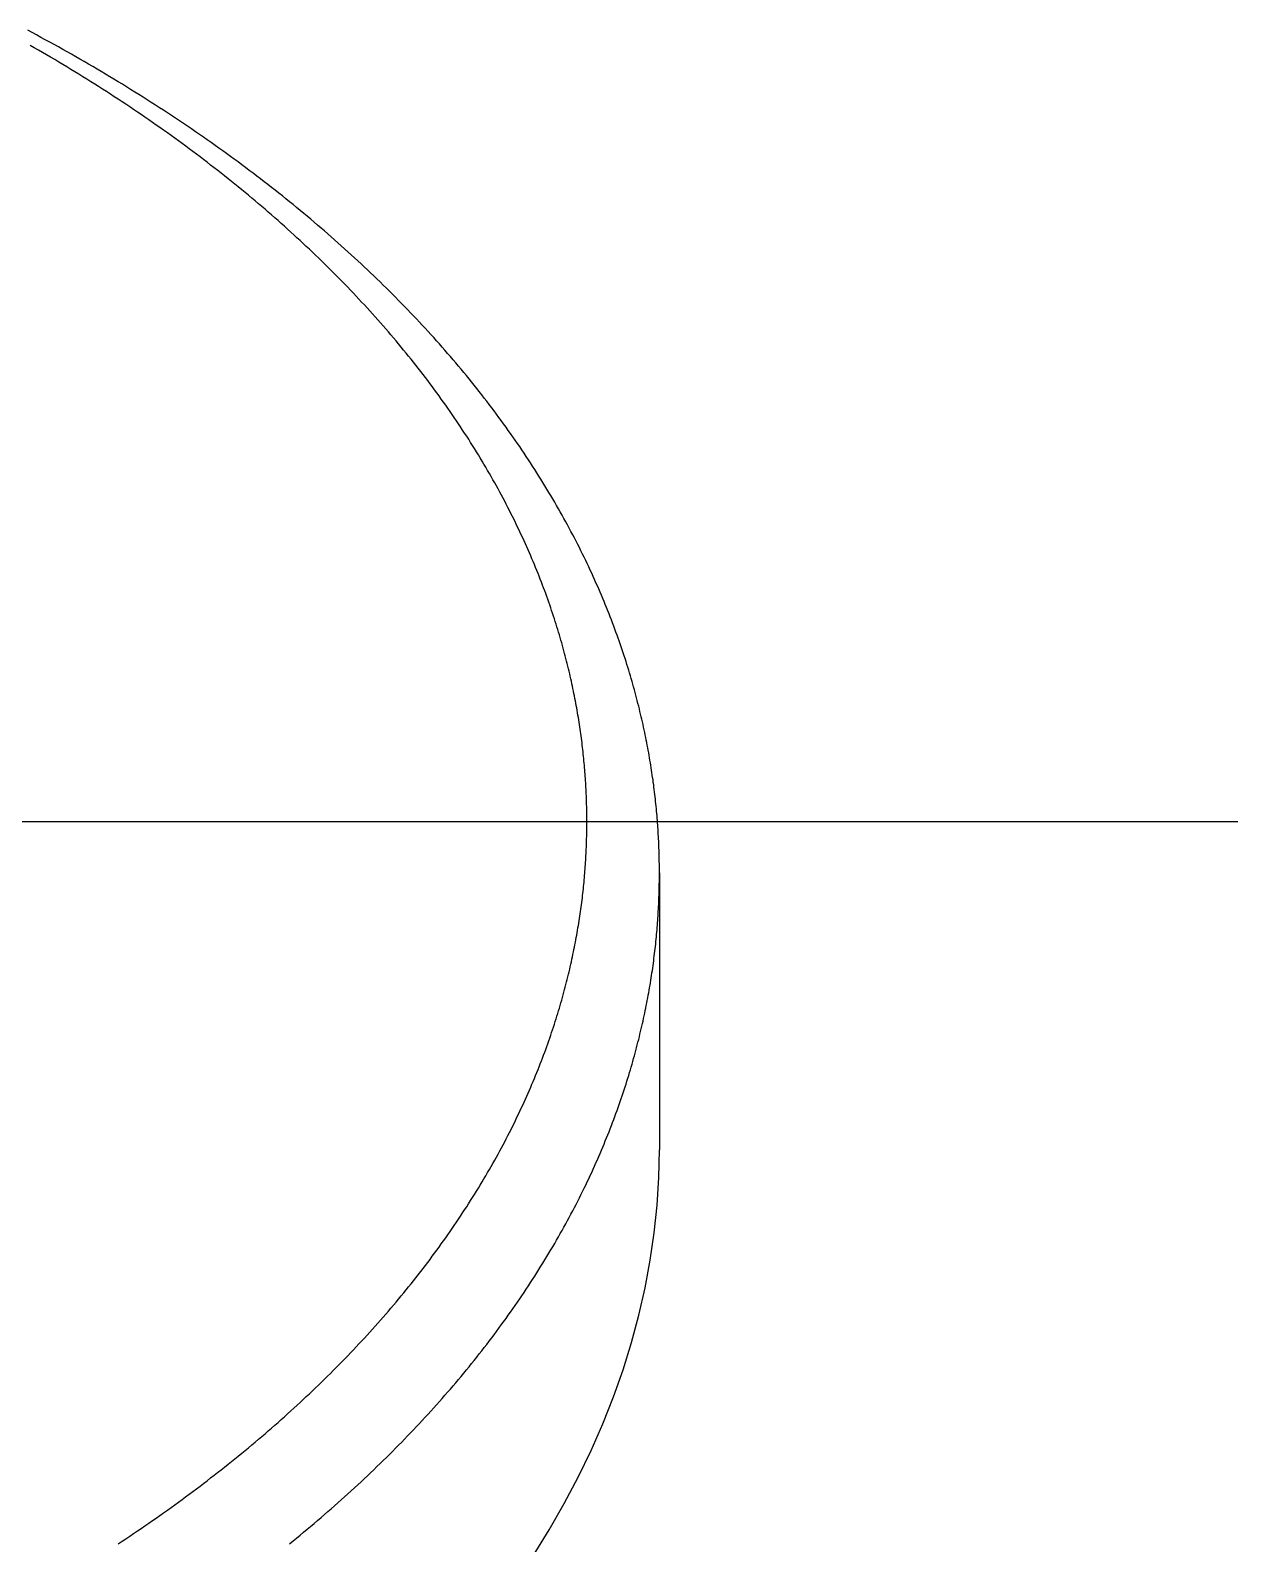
# Model space of a CAD drawing. Extents: x -8.1 to 48, y -19.1 to 38.3.
# Drawn here: x 43.81 to 47.97, y 30.1 to 35.32 of the extents above; entities that cross this region are included whole.
import ezdxf

# ---------------------------------------------------------------- set-up
doc = ezdxf.new("R2010")
doc.units = 0
doc.linetypes.add('CENTER', pattern=[50.8, 31.75, -6.35, 6.35, -6.35])
doc.layers.get('0').update_dxf_attribs({"linetype": 'CONTINUOUS'})
doc.layers.add('CENTER', color=1, linetype='CENTER')

msp = doc.modelspace()

# ---------------------------------------------------------------- linework, layer by layer
at = {"color": 7, "linetype": 'CONTINUOUS'}
msp.add_line((45.980651, 32.41579), (45.980651, 31.461196), dxfattribs=at)
at = {"color": 7}
for points in [[(45.9807, 32.4158, 0), (45.9806, 32.4235, 0), (45.9806, 32.4313, 0), (45.9805, 32.439, 0), (45.9805, 32.4468, 0), (45.9803, 32.4545, 0), (45.9802, 32.4623, 0), (45.98, 32.4701, 0), (45.9799, 32.4779, 0), (45.9796, 32.4857, 0), (45.9794, 32.4935, 0), (45.9791, 32.5014, 0), (45.9788, 32.5092, 0), (45.9785, 32.5171, 0), (45.9782, 32.5249, 0), (45.9778, 32.5328, 0), (45.9774, 32.5407, 0), (45.977, 32.5487, 0), (45.9765, 32.5566, 0), (45.976, 32.5645, 0), (45.9755, 32.5725, 0), (45.9749, 32.5805, 0), (45.9744, 32.5885, 0), (45.9738, 32.5965, 0), (45.9731, 32.6045, 0), (45.9725, 32.6126, 0), (45.9718, 32.6206, 0), (45.971, 32.6287, 0), (45.9703, 32.6368, 0), (45.9695, 32.645, 0), (45.9687, 32.6531, 0), (45.9678, 32.6613, 0), (45.9669, 32.6695, 0), (45.966, 32.6777, 0), (45.9651, 32.6859, 0), (45.9641, 32.6942, 0), (45.9631, 32.7024, 0), (45.962, 32.7107, 0), (45.961, 32.719, 0), (45.9598, 32.7274, 0), (45.9587, 32.7358, 0), (45.9575, 32.7441, 0), (45.9563, 32.7526, 0), (45.955, 32.761, 0), (45.9538, 32.7695, 0), (45.9524, 32.778, 0), (45.9511, 32.7865, 0), (45.9497, 32.795, 0), (45.9483, 32.8036, 0), (45.9468, 32.8122, 0), (45.9453, 32.8208, 0), (45.9438, 32.8295, 0), (45.9422, 32.8382, 0), (45.9406, 32.8469, 0), (45.939, 32.8556, 0), (45.9373, 32.8644, 0), (45.9355, 32.8732, 0), (45.9338, 32.882, 0), (45.932, 32.8909, 0), (45.9301, 32.8998, 0), (45.9282, 32.9087, 0), (45.9263, 32.9177, 0), (45.9243, 32.9267, 0), (45.9223, 32.9357, 0), (45.9203, 32.9448, 0), (45.9182, 32.9539, 0), (45.916, 32.963, 0), (45.9138, 32.9722, 0), (45.9116, 32.9814, 0), (45.9093, 32.9906, 0), (45.9069, 32.9999, 0), (45.9045, 33.0092, 0), (45.9021, 33.0186, 0), (45.8996, 33.028, 0), (45.8971, 33.0375, 0), (45.8945, 33.0469, 0), (45.8919, 33.0565, 0), (45.8892, 33.066, 0), (45.8864, 33.0756, 0), (45.8836, 33.0853, 0), (45.8808, 33.095, 0), (45.8779, 33.1047, 0), (45.8749, 33.1145, 0), (45.8719, 33.1243, 0), (45.8688, 33.1342, 0), (45.8657, 33.1441, 0), (45.8625, 33.1541, 0), (45.8592, 33.1641, 0), (45.8559, 33.1741, 0), (45.8525, 33.1842, 0), (45.8491, 33.1944, 0), (45.8456, 33.2045, 0), (45.842, 33.2148, 0), (45.8384, 33.225, 0), (45.8347, 33.2353, 0), (45.8309, 33.2456, 0), (45.8271, 33.256, 0), (45.8233, 33.2664, 0), (45.8193, 33.2769, 0), (45.8153, 33.2874, 0), (45.8112, 33.2979, 0), (45.8071, 33.3084, 0), (45.8029, 33.319, 0), (45.7986, 33.3297, 0), (45.7943, 33.3403, 0), (45.7899, 33.351, 0), (45.7854, 33.3617, 0), (45.7809, 33.3725, 0), (45.7763, 33.3833, 0), (45.7716, 33.3941, 0), (45.7669, 33.4049, 0), (45.7621, 33.4158, 0), (45.7572, 33.4266, 0), (45.7523, 33.4376, 0), (45.7473, 33.4485, 0), (45.7422, 33.4594, 0), (45.7371, 33.4704, 0), (45.7318, 33.4814, 0), (45.7266, 33.4924, 0), (45.7212, 33.5035, 0), (45.7158, 33.5145, 0), (45.7103, 33.5256, 0), (45.7048, 33.5367, 0), (45.6991, 33.5478, 0), (45.6934, 33.5589, 0), (45.6877, 33.5701, 0), (45.6819, 33.5812, 0), (45.676, 33.5924, 0), (45.67, 33.6036, 0), (45.664, 33.6148, 0), (45.6579, 33.626, 0), (45.6517, 33.6372, 0), (45.6455, 33.6484, 0), (45.6392, 33.6596, 0), (45.6328, 33.6709, 0), (45.6264, 33.6821, 0), (45.6199, 33.6934, 0), (45.6133, 33.7046, 0), (45.6067, 33.7159, 0), (45.6, 33.7272, 0), (45.5932, 33.7384, 0), (45.5864, 33.7497, 0), (45.5795, 33.761, 0), (45.5725, 33.7722, 0), (45.5654, 33.7835, 0), (45.5583, 33.7948, 0), (45.5511, 33.806, 0), (45.5439, 33.8173, 0), (45.5366, 33.8286, 0), (45.5292, 33.8398, 0), (45.5218, 33.8511, 0), (45.5143, 33.8623, 0), (45.5067, 33.8736, 0), (45.4991, 33.8848, 0), (45.4914, 33.896, 0), (45.4836, 33.9072, 0), (45.4758, 33.9185, 0), (45.4679, 33.9297, 0), (45.46, 33.9409, 0), (45.452, 33.9521, 0), (45.4439, 33.9632, 0), (45.4358, 33.9744, 0), (45.4276, 33.9856, 0), (45.4193, 33.9967, 0), (45.411, 34.0079, 0), (45.4026, 34.019, 0), (45.3942, 34.0301, 0), (45.3857, 34.0412, 0), (45.3771, 34.0523, 0), (45.3685, 34.0634, 0), (45.3598, 34.0745, 0), (45.3511, 34.0855, 0), (45.3422, 34.0966, 0), (45.3334, 34.1076, 0), (45.3245, 34.1186, 0), (45.3155, 34.1296, 0), (45.3064, 34.1406, 0), (45.2973, 34.1516, 0), (45.2882, 34.1625, 0), (45.2789, 34.1735, 0), (45.2697, 34.1844, 0), (45.2603, 34.1953, 0), (45.2509, 34.2062, 0), (45.2415, 34.217, 0), (45.2319, 34.2279, 0), (45.2223, 34.2387, 0), (45.2127, 34.2496, 0), (45.203, 34.2604, 0), (45.1932, 34.2712, 0), (45.1834, 34.282, 0), (45.1735, 34.2927, 0), (45.1636, 34.3035, 0), (45.1536, 34.3142, 0), (45.1435, 34.3249, 0), (45.1334, 34.3357, 0), (45.1232, 34.3463, 0), (45.1129, 34.357, 0), (45.1026, 34.3677, 0), (45.0923, 34.3783, 0), (45.0819, 34.3889, 0), (45.0714, 34.3995, 0), (45.0608, 34.4101, 0), (45.0502, 34.4207, 0), (45.0396, 34.4313, 0), (45.0289, 34.4418, 0), (45.0181, 34.4523, 0), (45.0073, 34.4628, 0), (44.9964, 34.4733, 0), (44.9854, 34.4838, 0), (44.9744, 34.4942, 0), (44.9634, 34.5046, 0), (44.9523, 34.515, 0), (44.9411, 34.5254, 0), (44.9299, 34.5358, 0), (44.9186, 34.5461, 0), (44.9072, 34.5565, 0), (44.8958, 34.5668, 0), (44.8844, 34.5771, 0), (44.8729, 34.5873, 0), (44.8613, 34.5976, 0), (44.8497, 34.6078, 0), (44.838, 34.618, 0), (44.8263, 34.6282, 0), (44.8145, 34.6384, 0), (44.8026, 34.6485, 0), (44.7907, 34.6587, 0), (44.7788, 34.6688, 0), (44.7667, 34.6788, 0), (44.7547, 34.6889, 0), (44.7426, 34.6989, 0), (44.7304, 34.709, 0), (44.7182, 34.7189, 0), (44.7059, 34.7289, 0), (44.6935, 34.7389, 0), (44.6811, 34.7488, 0), (44.6687, 34.7587, 0), (44.6562, 34.7686, 0), (44.6437, 34.7784, 0), (44.6311, 34.7883, 0), (44.6184, 34.7981, 0), (44.6057, 34.8079, 0), (44.5929, 34.8176, 0), (44.5801, 34.8274, 0), (44.5672, 34.8371, 0), (44.5543, 34.8468, 0), (44.5413, 34.8564, 0), (44.5283, 34.8661, 0), (44.5152, 34.8757, 0), (44.5021, 34.8853, 0), (44.4889, 34.8948, 0), (44.4757, 34.9044, 0), (44.4624, 34.9139, 0), (44.4491, 34.9233, 0), (44.4357, 34.9328, 0), (44.4223, 34.9422, 0), (44.4088, 34.9516, 0), (44.3953, 34.961, 0), (44.3817, 34.9704, 0), (44.3681, 34.9797, 0), (44.3544, 34.989, 0), (44.3407, 34.9982, 0), (44.3269, 35.0075, 0), (44.3131, 35.0167, 0), (44.2993, 35.0258, 0), (44.2854, 35.035, 0), (44.2714, 35.0441, 0), (44.2574, 35.0532, 0), (44.2434, 35.0623, 0), (44.2293, 35.0713, 0), (44.2152, 35.0803, 0), (44.201, 35.0893, 0), (44.1868, 35.0982, 0), (44.1726, 35.1071, 0), (44.1583, 35.116, 0), (44.144, 35.1249, 0), (44.1296, 35.1337, 0), (44.1152, 35.1425, 0), (44.1007, 35.1513, 0), (44.0862, 35.16, 0), (44.0717, 35.1687, 0), (44.0571, 35.1774, 0), (44.0425, 35.186, 0), (44.0278, 35.1946, 0), (44.0131, 35.2032, 0), (43.9984, 35.2118, 0), (43.9836, 35.2203, 0), (43.9688, 35.2288, 0), (43.954, 35.2372, 0), (43.9391, 35.2457, 0), (43.9242, 35.254, 0), (43.9092, 35.2624, 0), (43.8942, 35.2707, 0), (43.8792, 35.279, 0), (43.8642, 35.2873, 0), (43.8491, 35.2955, 0), (43.8339, 35.3037, 0), (43.8188, 35.3119, 0), (43.8036, 35.32, 0)], [(45.7307, 32.5926, 0), (45.7306, 32.5999, 0), (45.7306, 32.6072, 0), (45.7305, 32.6145, 0), (45.7305, 32.6219, 0), (45.7304, 32.6292, 0), (45.7302, 32.6366, 0), (45.7301, 32.644, 0), (45.7299, 32.6513, 0), (45.7297, 32.6587, 0), (45.7295, 32.6661, 0), (45.7292, 32.6735, 0), (45.7289, 32.681, 0), (45.7286, 32.6884, 0), (45.7283, 32.6959, 0), (45.7279, 32.7033, 0), (45.7276, 32.7108, 0), (45.7272, 32.7183, 0), (45.7267, 32.7258, 0), (45.7263, 32.7333, 0), (45.7258, 32.7409, 0), (45.7252, 32.7484, 0), (45.7247, 32.756, 0), (45.7241, 32.7636, 0), (45.7235, 32.7712, 0), (45.7229, 32.7788, 0), (45.7222, 32.7864, 0), (45.7216, 32.7941, 0), (45.7208, 32.8017, 0), (45.7201, 32.8094, 0), (45.7193, 32.8171, 0), (45.7185, 32.8249, 0), (45.7177, 32.8326, 0), (45.7168, 32.8404, 0), (45.7159, 32.8482, 0), (45.715, 32.856, 0), (45.714, 32.8638, 0), (45.713, 32.8717, 0), (45.712, 32.8795, 0), (45.711, 32.8874, 0), (45.7099, 32.8954, 0), (45.7088, 32.9033, 0), (45.7076, 32.9113, 0), (45.7064, 32.9193, 0), (45.7052, 32.9273, 0), (45.704, 32.9353, 0), (45.7027, 32.9434, 0), (45.7014, 32.9515, 0), (45.7, 32.9596, 0), (45.6986, 32.9677, 0), (45.6972, 32.9759, 0), (45.6958, 32.9841, 0), (45.6943, 32.9923, 0), (45.6927, 33.0005, 0), (45.6912, 33.0088, 0), (45.6896, 33.0171, 0), (45.688, 33.0255, 0), (45.6863, 33.0338, 0), (45.6846, 33.0422, 0), (45.6828, 33.0506, 0), (45.681, 33.0591, 0), (45.6792, 33.0676, 0), (45.6773, 33.0761, 0), (45.6754, 33.0847, 0), (45.6735, 33.0932, 0), (45.6715, 33.1019, 0), (45.6695, 33.1105, 0), (45.6674, 33.1192, 0), (45.6652, 33.1279, 0), (45.6631, 33.1367, 0), (45.6609, 33.1455, 0), (45.6586, 33.1543, 0), (45.6563, 33.1632, 0), (45.6539, 33.1721, 0), (45.6515, 33.181, 0), (45.6491, 33.19, 0), (45.6466, 33.199, 0), (45.644, 33.2081, 0), (45.6414, 33.2172, 0), (45.6388, 33.2263, 0), (45.6361, 33.2355, 0), (45.6333, 33.2447, 0), (45.6305, 33.254, 0), (45.6277, 33.2633, 0), (45.6247, 33.2726, 0), (45.6218, 33.282, 0), (45.6187, 33.2915, 0), (45.6156, 33.3009, 0), (45.6125, 33.3105, 0), (45.6093, 33.32, 0), (45.606, 33.3296, 0), (45.6027, 33.3393, 0), (45.5994, 33.349, 0), (45.5959, 33.3587, 0), (45.5924, 33.3684, 0), (45.5889, 33.3782, 0), (45.5853, 33.3881, 0), (45.5816, 33.3979, 0), (45.5779, 33.4078, 0), (45.5741, 33.4178, 0), (45.5702, 33.4278, 0), (45.5663, 33.4378, 0), (45.5623, 33.4478, 0), (45.5583, 33.4579, 0), (45.5542, 33.468, 0), (45.55, 33.4781, 0), (45.5458, 33.4883, 0), (45.5415, 33.4985, 0), (45.5371, 33.5087, 0), (45.5327, 33.5189, 0), (45.5282, 33.5292, 0), (45.5236, 33.5395, 0), (45.519, 33.5498, 0), (45.5143, 33.5602, 0), (45.5096, 33.5706, 0), (45.5047, 33.5809, 0), (45.4999, 33.5914, 0), (45.4949, 33.6018, 0), (45.4899, 33.6122, 0), (45.4848, 33.6227, 0), (45.4797, 33.6332, 0), (45.4745, 33.6437, 0), (45.4692, 33.6542, 0), (45.4639, 33.6648, 0), (45.4585, 33.6753, 0), (45.453, 33.6859, 0), (45.4475, 33.6965, 0), (45.4419, 33.7071, 0), (45.4362, 33.7177, 0), (45.4305, 33.7283, 0), (45.4247, 33.739, 0), (45.4189, 33.7496, 0), (45.413, 33.7603, 0), (45.407, 33.7709, 0), (45.4009, 33.7816, 0), (45.3948, 33.7923, 0), (45.3887, 33.8029, 0), (45.3824, 33.8136, 0), (45.3761, 33.8243, 0), (45.3698, 33.835, 0), (45.3633, 33.8457, 0), (45.3568, 33.8564, 0), (45.3503, 33.8671, 0), (45.3436, 33.8778, 0), (45.3369, 33.8886, 0), (45.3302, 33.8993, 0), (45.3234, 33.91, 0), (45.3165, 33.9207, 0), (45.3095, 33.9314, 0), (45.3025, 33.9421, 0), (45.2955, 33.9527, 0), (45.2883, 33.9634, 0), (45.2812, 33.9741, 0), (45.2739, 33.9848, 0), (45.2666, 33.9955, 0), (45.2592, 34.0061, 0), (45.2518, 34.0168, 0), (45.2443, 34.0275, 0), (45.2367, 34.0381, 0), (45.2291, 34.0487, 0), (45.2214, 34.0594, 0), (45.2137, 34.07, 0), (45.2059, 34.0806, 0), (45.1981, 34.0912, 0), (45.1901, 34.1018, 0), (45.1822, 34.1124, 0), (45.1741, 34.123, 0), (45.166, 34.1336, 0), (45.1579, 34.1441, 0), (45.1497, 34.1547, 0), (45.1414, 34.1652, 0), (45.1331, 34.1757, 0), (45.1247, 34.1862, 0), (45.1163, 34.1967, 0), (45.1078, 34.2072, 0), (45.0992, 34.2177, 0), (45.0906, 34.2281, 0), (45.0819, 34.2386, 0), (45.0732, 34.249, 0), (45.0644, 34.2594, 0), (45.0556, 34.2698, 0), (45.0467, 34.2802, 0), (45.0378, 34.2906, 0), (45.0287, 34.3009, 0), (45.0197, 34.3113, 0), (45.0105, 34.3216, 0), (45.0014, 34.3319, 0), (44.9921, 34.3422, 0), (44.9828, 34.3525, 0), (44.9734, 34.3628, 0), (44.964, 34.373, 0), (44.9545, 34.3833, 0), (44.945, 34.3935, 0), (44.9354, 34.4037, 0), (44.9258, 34.4139, 0), (44.9161, 34.4241, 0), (44.9063, 34.4343, 0), (44.8965, 34.4445, 0), (44.8866, 34.4546, 0), (44.8767, 34.4647, 0), (44.8667, 34.4749, 0), (44.8566, 34.485, 0), (44.8465, 34.495, 0), (44.8363, 34.5051, 0), (44.8261, 34.5152, 0), (44.8158, 34.5252, 0), (44.8055, 34.5352, 0), (44.7951, 34.5452, 0), (44.7847, 34.5552, 0), (44.7742, 34.5652, 0), (44.7636, 34.5751, 0), (44.753, 34.585, 0), (44.7424, 34.595, 0), (44.7316, 34.6049, 0), (44.7209, 34.6147, 0), (44.71, 34.6246, 0), (44.6991, 34.6344, 0), (44.6882, 34.6443, 0), (44.6772, 34.6541, 0), (44.6662, 34.6639, 0), (44.6551, 34.6736, 0), (44.6439, 34.6834, 0), (44.6327, 34.6931, 0), (44.6214, 34.7028, 0), (44.6101, 34.7125, 0), (44.5987, 34.7222, 0), (44.5873, 34.7318, 0), (44.5758, 34.7415, 0), (44.5643, 34.7511, 0), (44.5527, 34.7607, 0), (44.5411, 34.7703, 0), (44.5294, 34.7798, 0), (44.5177, 34.7893, 0), (44.5059, 34.7988, 0), (44.494, 34.8083, 0), (44.4821, 34.8178, 0), (44.4702, 34.8272, 0), (44.4582, 34.8367, 0), (44.4461, 34.8461, 0), (44.434, 34.8555, 0), (44.4219, 34.8648, 0), (44.4097, 34.8741, 0), (44.3974, 34.8835, 0), (44.3851, 34.8928, 0), (44.3727, 34.902, 0), (44.3603, 34.9113, 0), (44.3479, 34.9205, 0), (44.3354, 34.9297, 0), (44.3228, 34.9389, 0), (44.3102, 34.948, 0), (44.2975, 34.9571, 0), (44.2848, 34.9662, 0), (44.272, 34.9753, 0), (44.2592, 34.9844, 0), (44.2464, 34.9934, 0), (44.2335, 35.0024, 0), (44.2205, 35.0114, 0), (44.2075, 35.0203, 0), (44.1945, 35.0293, 0), (44.1814, 35.0381, 0), (44.1683, 35.047, 0), (44.1551, 35.0559, 0), (44.1418, 35.0647, 0), (44.1286, 35.0735, 0), (44.1152, 35.0822, 0), (44.1019, 35.091, 0), (44.0885, 35.0997, 0), (44.075, 35.1084, 0), (44.0615, 35.117, 0), (44.048, 35.1257, 0), (44.0344, 35.1343, 0), (44.0208, 35.1428, 0), (44.0071, 35.1514, 0), (43.9934, 35.1599, 0), (43.9797, 35.1684, 0), (43.9659, 35.1769, 0), (43.9521, 35.1853, 0), (43.9382, 35.1937, 0), (43.9243, 35.2021, 0), (43.9104, 35.2104, 0), (43.8964, 35.2187, 0), (43.8824, 35.227, 0), (43.8683, 35.2353, 0), (43.8542, 35.2435, 0), (43.8401, 35.2517, 0), (43.8259, 35.2599, 0), (43.8117, 35.268, 0)], [(44.1153, 30.1029, 0), (44.1286, 30.1116, 0), (44.1419, 30.1204, 0), (44.1551, 30.1292, 0), (44.1683, 30.1381, 0), (44.1814, 30.147, 0), (44.1945, 30.1559, 0), (44.2076, 30.1648, 0), (44.2205, 30.1737, 0), (44.2335, 30.1827, 0), (44.2464, 30.1917, 0), (44.2592, 30.2008, 0), (44.272, 30.2098, 0), (44.2848, 30.2189, 0), (44.2975, 30.228, 0), (44.3101, 30.2371, 0), (44.3227, 30.2463, 0), (44.3353, 30.2554, 0), (44.3478, 30.2646, 0), (44.3603, 30.2739, 0), (44.3727, 30.2831, 0), (44.385, 30.2924, 0), (44.3973, 30.3017, 0), (44.4096, 30.311, 0), (44.4218, 30.3203, 0), (44.4339, 30.3297, 0), (44.4461, 30.339, 0), (44.4581, 30.3485, 0), (44.4701, 30.3579, 0), (44.4821, 30.3673, 0), (44.494, 30.3768, 0), (44.5058, 30.3863, 0), (44.5176, 30.3958, 0), (44.5293, 30.4053, 0), (44.541, 30.4149, 0), (44.5527, 30.4245, 0), (44.5643, 30.434, 0), (44.5758, 30.4437, 0), (44.5873, 30.4533, 0), (44.5987, 30.463, 0), (44.6101, 30.4726, 0), (44.6214, 30.4823, 0), (44.6327, 30.492, 0), (44.6439, 30.5018, 0), (44.655, 30.5115, 0), (44.6662, 30.5213, 0), (44.6772, 30.5311, 0), (44.6882, 30.5409, 0), (44.6992, 30.5507, 0), (44.71, 30.5606, 0), (44.7209, 30.5704, 0), (44.7317, 30.5803, 0), (44.7424, 30.5902, 0), (44.7531, 30.6001, 0), (44.7637, 30.6101, 0), (44.7742, 30.62, 0), (44.7847, 30.63, 0), (44.7952, 30.64, 0), (44.8056, 30.65, 0), (44.8159, 30.66, 0), (44.8262, 30.67, 0), (44.8364, 30.6801, 0), (44.8466, 30.6901, 0), (44.8567, 30.7002, 0), (44.8667, 30.7103, 0), (44.8767, 30.7204, 0), (44.8867, 30.7306, 0), (44.8965, 30.7407, 0), (44.9064, 30.7509, 0), (44.9161, 30.761, 0), (44.9258, 30.7712, 0), (44.9355, 30.7814, 0), (44.9451, 30.7916, 0), (44.9546, 30.8019, 0), (44.9641, 30.8121, 0), (44.9735, 30.8224, 0), (44.9828, 30.8326, 0), (44.9921, 30.8429, 0), (45.0014, 30.8532, 0), (45.0106, 30.8636, 0), (45.0197, 30.8739, 0), (45.0288, 30.8842, 0), (45.0378, 30.8946, 0), (45.0467, 30.905, 0), (45.0556, 30.9153, 0), (45.0645, 30.9257, 0), (45.0733, 30.9362, 0), (45.082, 30.9466, 0), (45.0906, 30.957, 0), (45.0993, 30.9675, 0), (45.1078, 30.9779, 0), (45.1163, 30.9884, 0), (45.1247, 30.9989, 0), (45.1331, 31.0094, 0), (45.1414, 31.0199, 0), (45.1497, 31.0304, 0), (45.1579, 31.041, 0), (45.166, 31.0515, 0), (45.1741, 31.0621, 0), (45.1822, 31.0727, 0), (45.1901, 31.0832, 0), (45.198, 31.0938, 0), (45.2059, 31.1044, 0), (45.2137, 31.115, 0), (45.2214, 31.1257, 0), (45.2291, 31.1363, 0), (45.2367, 31.1469, 0), (45.2443, 31.1576, 0), (45.2517, 31.1682, 0), (45.2592, 31.1789, 0), (45.2666, 31.1896, 0), (45.2739, 31.2003, 0), (45.2811, 31.211, 0), (45.2883, 31.2217, 0), (45.2955, 31.2324, 0), (45.3025, 31.2431, 0), (45.3095, 31.2538, 0), (45.3165, 31.2645, 0), (45.3233, 31.2752, 0), (45.3302, 31.2859, 0), (45.3369, 31.2966, 0), (45.3436, 31.3073, 0), (45.3502, 31.318, 0), (45.3568, 31.3287, 0), (45.3633, 31.3394, 0), (45.3697, 31.3501, 0), (45.3761, 31.3608, 0), (45.3824, 31.3715, 0), (45.3887, 31.3822, 0), (45.3948, 31.3929, 0), (45.4009, 31.4036, 0), (45.407, 31.4142, 0), (45.413, 31.4249, 0), (45.4189, 31.4355, 0), (45.4248, 31.4462, 0), (45.4306, 31.4568, 0), (45.4363, 31.4674, 0), (45.4419, 31.478, 0), (45.4475, 31.4886, 0), (45.4531, 31.4992, 0), (45.4585, 31.5098, 0), (45.4639, 31.5203, 0), (45.4693, 31.5309, 0), (45.4745, 31.5414, 0), (45.4797, 31.5519, 0), (45.4849, 31.5624, 0), (45.4899, 31.5729, 0), (45.4949, 31.5833, 0), (45.4999, 31.5938, 0), (45.5048, 31.6042, 0), (45.5096, 31.6146, 0), (45.5143, 31.6249, 0), (45.519, 31.6353, 0), (45.5236, 31.6456, 0), (45.5282, 31.6559, 0), (45.5326, 31.6662, 0), (45.5371, 31.6764, 0), (45.5414, 31.6867, 0), (45.5457, 31.6969, 0), (45.55, 31.707, 0), (45.5541, 31.7172, 0), (45.5582, 31.7273, 0), (45.5623, 31.7373, 0), (45.5663, 31.7474, 0), (45.5702, 31.7574, 0), (45.5741, 31.7674, 0), (45.5779, 31.7773, 0), (45.5816, 31.7872, 0), (45.5853, 31.7971, 0), (45.5889, 31.8069, 0), (45.5925, 31.8167, 0), (45.5959, 31.8265, 0), (45.5994, 31.8362, 0), (45.6028, 31.8459, 0), (45.6061, 31.8556, 0), (45.6093, 31.8652, 0), (45.6125, 31.8747, 0), (45.6157, 31.8842, 0), (45.6188, 31.8937, 0), (45.6218, 31.9031, 0), (45.6248, 31.9125, 0), (45.6277, 31.9219, 0), (45.6305, 31.9312, 0), (45.6333, 31.9404, 0), (45.6361, 31.9496, 0), (45.6388, 31.9588, 0), (45.6414, 31.9679, 0), (45.644, 31.977, 0), (45.6466, 31.9861, 0), (45.6491, 31.9951, 0), (45.6515, 32.0041, 0), (45.6539, 32.013, 0), (45.6563, 32.0219, 0), (45.6586, 32.0308, 0), (45.6609, 32.0396, 0), (45.6631, 32.0484, 0), (45.6652, 32.0572, 0), (45.6674, 32.0659, 0), (45.6694, 32.0746, 0), (45.6715, 32.0833, 0), (45.6735, 32.0919, 0), (45.6754, 32.1005, 0), (45.6773, 32.109, 0), (45.6792, 32.1175, 0), (45.681, 32.126, 0), (45.6828, 32.1345, 0), (45.6846, 32.1429, 0), (45.6863, 32.1513, 0), (45.688, 32.1597, 0), (45.6896, 32.168, 0), (45.6912, 32.1763, 0), (45.6928, 32.1846, 0), (45.6943, 32.1929, 0), (45.6958, 32.2011, 0), (45.6973, 32.2093, 0), (45.6987, 32.2174, 0), (45.7001, 32.2256, 0), (45.7014, 32.2337, 0), (45.7028, 32.2418, 0), (45.7041, 32.2499, 0), (45.7053, 32.2579, 0), (45.7065, 32.2659, 0), (45.7077, 32.2739, 0), (45.7089, 32.2819, 0), (45.71, 32.2898, 0), (45.7111, 32.2977, 0), (45.7121, 32.3056, 0), (45.7131, 32.3135, 0), (45.7141, 32.3213, 0), (45.7151, 32.3292, 0), (45.716, 32.337, 0), (45.7169, 32.3448, 0), (45.7178, 32.3525, 0), (45.7186, 32.3603, 0), (45.7194, 32.368, 0), (45.7202, 32.3757, 0), (45.7209, 32.3834, 0), (45.7216, 32.3911, 0), (45.7223, 32.3987, 0), (45.723, 32.4064, 0), (45.7236, 32.414, 0), (45.7242, 32.4216, 0), (45.7248, 32.4292, 0), (45.7253, 32.4367, 0), (45.7258, 32.4443, 0), (45.7263, 32.4518, 0), (45.7268, 32.4593, 0), (45.7272, 32.4669, 0), (45.7276, 32.4743, 0), (45.728, 32.4818, 0), (45.7283, 32.4893, 0), (45.7287, 32.4967, 0), (45.729, 32.5042, 0), (45.7292, 32.5116, 0), (45.7295, 32.519, 0), (45.7297, 32.5264, 0), (45.7299, 32.5338, 0), (45.7301, 32.5412, 0), (45.7302, 32.5486, 0), (45.7304, 32.5559, 0), (45.7305, 32.5633, 0), (45.7305, 32.5706, 0), (45.7306, 32.5779, 0), (45.7306, 32.5853, 0), (45.7307, 32.5926, 0)], [(44.7058, 30.1027, 0), (44.7181, 30.1126, 0), (44.7303, 30.1226, 0), (44.7425, 30.1326, 0), (44.7546, 30.1427, 0), (44.7667, 30.1527, 0), (44.7787, 30.1628, 0), (44.7907, 30.1729, 0), (44.8026, 30.1831, 0), (44.8144, 30.1932, 0), (44.8262, 30.2034, 0), (44.838, 30.2136, 0), (44.8497, 30.2238, 0), (44.8613, 30.234, 0), (44.8729, 30.2443, 0), (44.8844, 30.2545, 0), (44.8958, 30.2648, 0), (44.9072, 30.2751, 0), (44.9186, 30.2855, 0), (44.9299, 30.2958, 0), (44.9411, 30.3062, 0), (44.9523, 30.3166, 0), (44.9634, 30.327, 0), (44.9745, 30.3374, 0), (44.9855, 30.3479, 0), (44.9965, 30.3583, 0), (45.0073, 30.3688, 0), (45.0182, 30.3793, 0), (45.029, 30.3898, 0), (45.0397, 30.4004, 0), (45.0503, 30.4109, 0), (45.0609, 30.4215, 0), (45.0715, 30.4321, 0), (45.0819, 30.4427, 0), (45.0924, 30.4533, 0), (45.1027, 30.464, 0), (45.113, 30.4746, 0), (45.1233, 30.4853, 0), (45.1335, 30.496, 0), (45.1436, 30.5067, 0), (45.1536, 30.5174, 0), (45.1636, 30.5281, 0), (45.1736, 30.5389, 0), (45.1835, 30.5496, 0), (45.1933, 30.5604, 0), (45.203, 30.5712, 0), (45.2127, 30.582, 0), (45.2224, 30.5929, 0), (45.2319, 30.6037, 0), (45.2415, 30.6146, 0), (45.2509, 30.6254, 0), (45.2603, 30.6363, 0), (45.2697, 30.6472, 0), (45.279, 30.6582, 0), (45.2882, 30.6691, 0), (45.2973, 30.68, 0), (45.3065, 30.691, 0), (45.3155, 30.702, 0), (45.3245, 30.713, 0), (45.3334, 30.724, 0), (45.3423, 30.735, 0), (45.3511, 30.746, 0), (45.3598, 30.7571, 0), (45.3685, 30.7682, 0), (45.3771, 30.7792, 0), (45.3857, 30.7903, 0), (45.3942, 30.8014, 0), (45.4026, 30.8125, 0), (45.411, 30.8236, 0), (45.4193, 30.8348, 0), (45.4276, 30.8459, 0), (45.4358, 30.8571, 0), (45.4439, 30.8682, 0), (45.452, 30.8794, 0), (45.46, 30.8906, 0), (45.4679, 30.9018, 0), (45.4758, 30.913, 0), (45.4836, 30.9243, 0), (45.4914, 30.9355, 0), (45.4991, 30.9467, 0), (45.5067, 30.958, 0), (45.5143, 30.9692, 0), (45.5218, 30.9805, 0), (45.5292, 30.9917, 0), (45.5366, 31.003, 0), (45.5439, 31.0143, 0), (45.5511, 31.0255, 0), (45.5583, 31.0368, 0), (45.5654, 31.0481, 0), (45.5724, 31.0594, 0), (45.5794, 31.0706, 0), (45.5863, 31.0819, 0), (45.5932, 31.0932, 0), (45.5999, 31.1044, 0), (45.6067, 31.1157, 0), (45.6133, 31.127, 0), (45.6199, 31.1382, 0), (45.6264, 31.1495, 0), (45.6328, 31.1607, 0), (45.6392, 31.1719, 0), (45.6455, 31.1832, 0), (45.6517, 31.1944, 0), (45.6579, 31.2056, 0), (45.664, 31.2168, 0), (45.67, 31.228, 0), (45.676, 31.2392, 0), (45.6819, 31.2503, 0), (45.6877, 31.2615, 0), (45.6935, 31.2726, 0), (45.6992, 31.2837, 0), (45.7048, 31.2949, 0), (45.7104, 31.3059, 0), (45.7158, 31.317, 0), (45.7213, 31.3281, 0), (45.7266, 31.3391, 0), (45.7319, 31.3501, 0), (45.7371, 31.3611, 0), (45.7422, 31.3721, 0), (45.7473, 31.3831, 0), (45.7523, 31.394, 0), (45.7572, 31.4049, 0), (45.7621, 31.4158, 0), (45.7669, 31.4267, 0), (45.7716, 31.4375, 0), (45.7763, 31.4483, 0), (45.7809, 31.4591, 0), (45.7854, 31.4699, 0), (45.7899, 31.4806, 0), (45.7943, 31.4913, 0), (45.7986, 31.5019, 0), (45.8029, 31.5126, 0), (45.8071, 31.5232, 0), (45.8112, 31.5337, 0), (45.8153, 31.5442, 0), (45.8193, 31.5547, 0), (45.8233, 31.5652, 0), (45.8271, 31.5756, 0), (45.831, 31.586, 0), (45.8347, 31.5963, 0), (45.8384, 31.6066, 0), (45.842, 31.6169, 0), (45.8456, 31.6271, 0), (45.8491, 31.6373, 0), (45.8525, 31.6474, 0), (45.8559, 31.6575, 0), (45.8592, 31.6676, 0), (45.8625, 31.6775, 0), (45.8657, 31.6875, 0), (45.8688, 31.6974, 0), (45.8719, 31.7073, 0), (45.8749, 31.7171, 0), (45.8779, 31.7269, 0), (45.8808, 31.7366, 0), (45.8836, 31.7463, 0), (45.8864, 31.7559, 0), (45.8892, 31.7655, 0), (45.8919, 31.7751, 0), (45.8945, 31.7846, 0), (45.8971, 31.7941, 0), (45.8996, 31.8035, 0), (45.9021, 31.8129, 0), (45.9045, 31.8223, 0), (45.9069, 31.8316, 0), (45.9093, 31.8409, 0), (45.9116, 31.8502, 0), (45.9138, 31.8594, 0), (45.916, 31.8686, 0), (45.9181, 31.8777, 0), (45.9202, 31.8868, 0), (45.9223, 31.8959, 0), (45.9243, 31.9049, 0), (45.9263, 31.9139, 0), (45.9282, 31.9229, 0), (45.9301, 31.9318, 0), (45.932, 31.9407, 0), (45.9338, 31.9496, 0), (45.9356, 31.9584, 0), (45.9373, 31.9672, 0), (45.939, 31.976, 0), (45.9406, 31.9847, 0), (45.9423, 31.9934, 0), (45.9438, 32.0021, 0), (45.9454, 32.0108, 0), (45.9469, 32.0194, 0), (45.9484, 32.028, 0), (45.9498, 32.0366, 0), (45.9512, 32.0451, 0), (45.9525, 32.0537, 0), (45.9539, 32.0621, 0), (45.9552, 32.0706, 0), (45.9564, 32.0791, 0), (45.9576, 32.0875, 0), (45.9588, 32.0959, 0), (45.96, 32.1042, 0), (45.9611, 32.1126, 0), (45.9621, 32.1209, 0), (45.9632, 32.1292, 0), (45.9642, 32.1375, 0), (45.9652, 32.1457, 0), (45.9661, 32.1539, 0), (45.967, 32.1621, 0), (45.9679, 32.1703, 0), (45.9688, 32.1785, 0), (45.9696, 32.1866, 0), (45.9704, 32.1948, 0), (45.9711, 32.2029, 0), (45.9719, 32.211, 0), (45.9725, 32.219, 0), (45.9732, 32.2271, 0), (45.9738, 32.2351, 0), (45.9744, 32.2431, 0), (45.975, 32.2511, 0), (45.9756, 32.2591, 0), (45.9761, 32.2671, 0), (45.9766, 32.275, 0), (45.977, 32.2829, 0), (45.9774, 32.2909, 0), (45.9778, 32.2988, 0), (45.9782, 32.3066, 0), (45.9786, 32.3145, 0), (45.9789, 32.3224, 0), (45.9792, 32.3302, 0), (45.9794, 32.3381, 0), (45.9797, 32.3459, 0), (45.9799, 32.3537, 0), (45.9801, 32.3615, 0), (45.9802, 32.3693, 0), (45.9803, 32.3771, 0), (45.9805, 32.3848, 0), (45.9805, 32.3926, 0), (45.9806, 32.4003, 0), (45.9806, 32.4081, 0), (45.9807, 32.4158, 0)]]:
    msp.add_polyline3d(points, dxfattribs=at)
at = {"color": 7, "linetype": 'CONTINUOUS'}
msp.add_polyline3d([(45.5451, 30.0615, 0), (45.6007, 30.151, 0), (45.6526, 30.2413, 0), (45.7008, 30.3323, 0), (45.7452, 30.4239, 0), (45.7859, 30.5162, 0), (45.8227, 30.6091, 0), (45.8558, 30.7025, 0), (45.885, 30.7963, 0), (45.9103, 30.8905, 0), (45.9318, 30.9851, 0), (45.9494, 31.08, 0), (45.963, 31.1751, 0), (45.9728, 31.2704, 0), (45.9787, 31.3658, 0), (45.9807, 31.4612, 0)], dxfattribs=at)
at = {"layer": 'CENTER', "color": 1, "linetype": 'CENTER'}
msp.add_line((30.987391, 32.592555), (47.974061, 32.592555), dxfattribs=at)

doc.saveas('drawing.dxf')
